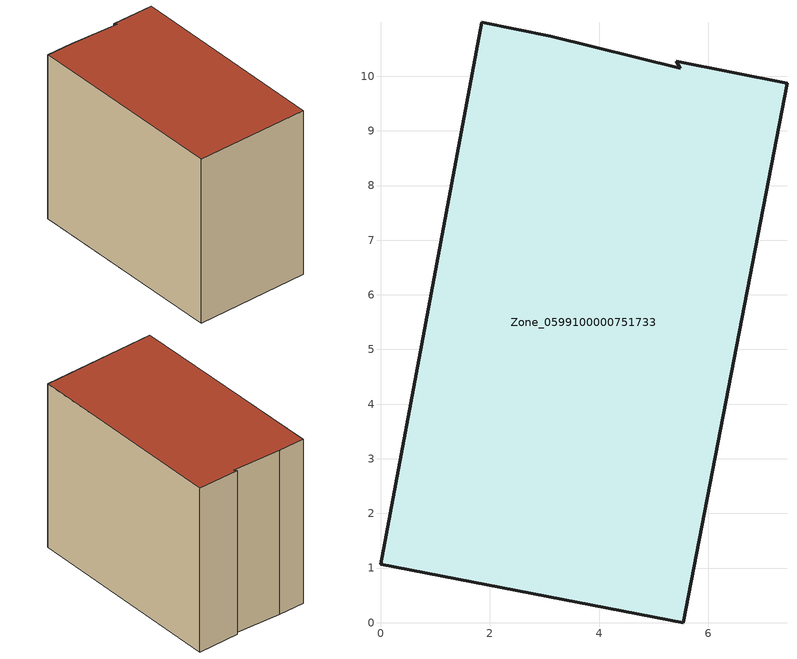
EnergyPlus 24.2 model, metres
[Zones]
Zone_0599100000751733
 floor ground (C_G): 5.49,10.15 5.42,10.27 7.44,9.87 5.54,0 0,1.07 1.86,10.99 3.12,10.73 z0
 wall outside (C_F): 3.12,10.73 1.86,10.99 0,1.07 5.54,0 7.44,9.87 5.42,10.27 5.49,10.15 3.12,10.73 z0:8.5
 roof outside (C_R): 5.42,10.27 5.49,10.15 3.12,10.73 1.86,10.99 0,1.07 5.54,0 7.44,9.87 z8.5
[BUILDING]
Pand.0599100000751733: North Axis=0; Terrain=City; Loads Convergence Tolerance Value=0.04; Temperature Convergence Tolerance Value=0.4; Solar Distribution=FullExterior; Maximum Number of Warmup Days=25; Minimum Number of Warmup Days=1
[Site:Location]
Rotterdam.The.Hague.AP_ZH_NLD Design_Conditions: Latitude=51.96; Longitude=4.45; Time Zone=1; Elevation=-4.5
[SITE:GROUNDTEMPERATURE:BUILDINGSURFACE]
18, 18, 18, 18, 18, 18, 18, 18, 18, 18, 18, 18
[MATERIAL] Thermal Absorptance=0.9; Solar Absorptance=0.7; Visible Absorptance=0.7
Name | Roughness | Thickness | Conductivity | Density | Specific Heat
G.TC.2006-2014 | MediumSmooth | 0.15 | 0.06 | 540 | 1210
F.TC.2006-2014 | Rough | 0.3 | 0.12 | 1920 | 840
R.TC.2006-2014 | MediumRough | 0.2 | 0.08 | 1500 | 1000
[CONSTRUCTION]
C_G: G.TC.2006-2014
C_F: F.TC.2006-2014
C_R: R.TC.2006-2014
[ZONE]
Zone_0599100000751733: Type=1; Multiplier=1; Ceiling Height=Autocalculate; Volume=Autocalculate; Floor Area=autocalculate; Part of Total Floor Area=Yes
[ZONEINFILTRATION:DESIGNFLOWRATE]
Infil_Zone_0599100000751733: Zone or ZoneList or Space or SpaceList=Zone_0599100000751733; Schedule=AlwaysOn; Design Flow Rate Calculation Method=Flow/Area; Flow Rate per Floor Area=0.0015; Constant Term Coefficient=1; Temperature Term Coefficient=0; Velocity Term Coefficient=0; Velocity Squared Term Coefficient=0
[HVACTEMPLATE:ZONE:IDEALLOADSAIRSYSTEM]
Zone_0599100000751733: Maximum Heating Supply Air Temperature=50; Minimum Cooling Supply Air Temperature=13; Maximum Heating Supply Air Humidity Ratio=0.0156; Minimum Cooling Supply Air Humidity Ratio=0.0077; Heating Limit=NoLimit; Cooling Limit=NoLimit; Dehumidification Control Type=ConstantSensibleHeatRatio; Cooling Sensible Heat Ratio=0.7; Dehumidification Setpoint=60; Humidification Control Type=None; Humidification Setpoint=30; Outdoor Air Method=None; Outdoor Air Flow Rate per Person=0.00944; Outdoor Air Flow Rate per Zone Floor Area=0; Outdoor Air Flow Rate per Zone=0; Demand Controlled Ventilation Type=None; Outdoor Air Economizer Type=NoEconomizer; Heat Recovery Type=None; Sensible Heat Recovery Effectiveness=0.7; Latent Heat Recovery Effectiveness=0.65
[ZONECONTROL:THERMOSTAT]
ThermostatControl_Zone_0599100000751733: Zone or ZoneList=Zone_0599100000751733; Control Type Schedule=DualSetpointControlType; Control 1=Thermostat_Zone_0599100000751733; Temperature Difference Between Cutout And Setpoint=0
[THERMOSTATSETPOINT:DUALSETPOINT]
Thermostat_Zone_0599100000751733: Heating Setpoint Temperature Schedule=HeatingSetpoint_Zone_0599100000751733; Cooling Setpoint Temperature Schedule=CoolingSetpoint_Zone_0599100000751733
[SCHEDULE:COMPACT]
HeatingSetpoint_Zone_0599100000751733: Through: 12/31, For: AllDays, Until: 24:00, 21
CoolingSetpoint_Zone_0599100000751733: Through: 12/31, For: AllDays, Until: 24:00, 24
DualSetpointControlType: Through: 12/31, For: AllDays, Until: 24:00, 4
AlwaysOn: Through: 12/31, For: AllDays, Until: 24:00, 1
